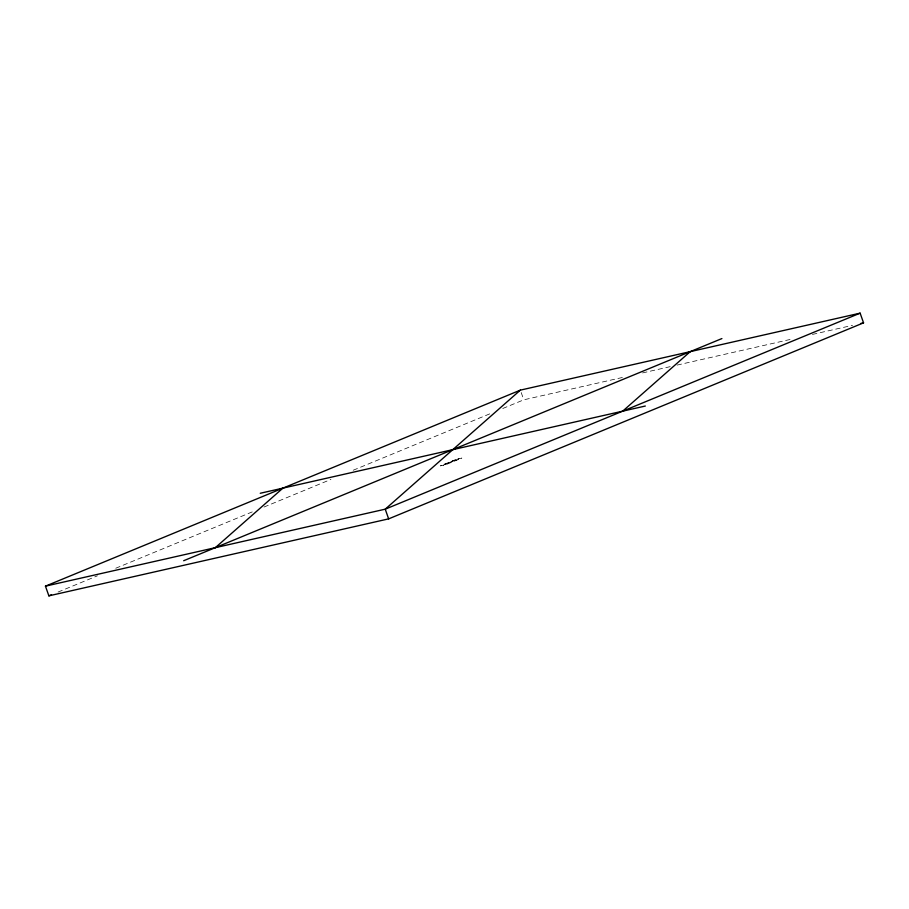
<?xml version="1.0" encoding="UTF-8"?>
<svg xmlns="http://www.w3.org/2000/svg" width="909" height="909" viewBox="0 0 909 909"><rect width="100%" height="100%" fill="white"/><g stroke="black" fill="none" stroke-linecap="round" stroke-linejoin="round"><path stroke-width="0.68" stroke-dasharray="4.54 3.41" d="M58.051 592.066L97.411 575.817M115.773 568.239L254.827 510.835M264.019 507.04L330.921 479.429M353.226 470.226L492.28 412.822M502.779 408.493L523.766 399.824L624.597 376.985M443.206 465.238L459.034 458.704M642.549 372.917L670.183 366.657M677.08 365.088L791.728 339.114M812.441 334.421L852.506 325.354M452.25 460.988L457.909 459.704M448.296 462.613L453.955 461.329M444.331 464.249L450 462.965M521.209 392.552L523.766 399.824M456.204 459.352L440.376 465.885L446.035 464.601L461.874 458.068L456.204 459.352"/><path stroke-width="1.36" d="M215.342 547.661L282.904 488.144M520.357 390.131L385.234 509.176L45.45 586.157L48.87 595.849L388.643 518.869L863.55 322.843L860.13 313.151L520.357 390.131L45.45 586.157M622.688 411.163L690.249 351.635M48.87 595.849L51.495 594.77M183.675 560.728L721.905 338.568M860.13 313.151L385.234 509.176L388.643 518.869M860.789 323.468L863.55 322.843M260.247 493.269L645.333 406.028"/></g></svg>
